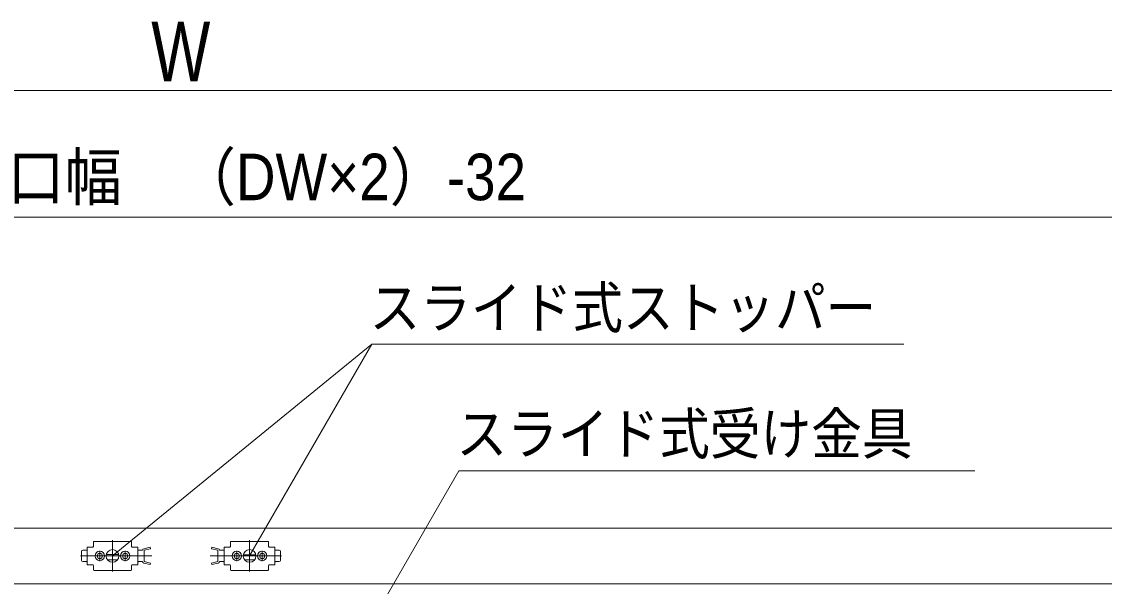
# Model space of a CAD drawing. Units: millimetres, scale not verified. Extents: x -6062 to 6062, y -3045 to 3045.
# Drawn here: x -3379 to -2526, y 1248 to 1693 of the extents above; entities that cross this region are included whole.
import ezdxf
from ezdxf.enums import TextEntityAlignment as Align

# ---------------------------------------------------------------- set-up
doc = ezdxf.new("R2010")
doc.units = ezdxf.units.MM
doc.header["$LTSCALE"] = 20
for name, color, linetype, lineweight in [('0-0_2寸法-3', 7, 'Continuous', 9), ('0-1_3一般', 7, 'Continuous', 9), ('0-3_2寸法-1', 7, 'Continuous', 9)]:
    doc.layers.add(name, color=color, linetype=linetype, lineweight=lineweight)
doc.styles.add('ＭＳ ゴシック', font='')
doc.styles.add('ＭＳ Ｐゴシック', font='')
doc.styles.get('ＭＳ ゴシック').set_extended_font_data('MS Gothic')
doc.styles.get('ＭＳ Ｐゴシック').set_extended_font_data('MS PGothic')

# ---------------------------------------------------------------- blocks, each defined once
blk = doc.blocks.new('グループ-68')
at = {"layer": '0-1_3一般'}
for p, q in [((-30700, 25656.7), (-30700, 25646.1)), ((-30700, 25646.1), (-30700, 25586.9)), ((-30110, 25666.7), (-30690, 25666.7)), ((-30400, 25189.2), (-30400, 25685.4)), ((-30100, 25586.9), (-30100, 25656.7)), ((-28540, 25656.7), (-28540, 25586.9)), ((-27950, 25666.7), (-28530, 25666.7)), ((-28240, 25685.4), (-28240, 25189.2)), ((-27940, 25646.1), (-27940, 25656.7)), ((-27940, 25586.9), (-27940, 25646.1)), ((-30890, 25366.9), (-30890, 25506.9)), ((-30870, 25526.9), (-30810, 25526.9)), ((-30710, 25576.9), (-30800, 25576.9)), ((-30800, 25296.9), (-30800, 25576.9)), ((-30600, 25354.4), (-30600, 25519.4)), ((-30200, 25354.4), (-30200, 25519.4)), ((-30000, 25576.9), (-30090, 25576.9)), ((-30000, 25576.9), (-30000, 25296.9)), ((-30000, 25521.9), (-30000, 25576.9)), ((-30000, 25566.9), (-30000, 25536.9)), ((-29990, 25526.9), (-29926, 25526.9)), ((-29902, 25526.9), (-29902, 25346.9)), ((-29902, 25361.9), (-29902, 25511.9)), ((-28738, 25346.9), (-28738, 25526.9)), ((-28738, 25511.9), (-28738, 25361.9)), ((-28714, 25526.9), (-28650, 25526.9)), ((-28640, 25576.9), (-28640, 25521.9)), ((-28550, 25576.9), (-28640, 25576.9)), ((-28640, 25296.9), (-28640, 25576.9)), ((-28640, 25536.9), (-28640, 25566.9)), ((-28440, 25519.4), (-28440, 25354.4)), ((-28040, 25519.4), (-28040, 25354.4)), ((-27840, 25576.9), (-27930, 25576.9)), ((-27840, 25576.9), (-27840, 25296.9)), ((-27830, 25526.9), (-27770, 25526.9)), ((-27750, 25506.9), (-27750, 25366.9)), ((-30902.5, 25436.9), (-30682.5, 25436.9)), ((-30810, 25346.9), (-30870, 25346.9)), ((-30800, 25296.9), (-30710, 25296.9)), ((-30700, 25286.9), (-30700, 25227.7)), ((-30517.5, 25436.9), (-30682.5, 25436.9)), ((-30522.5, 25436.9), (-30282.5, 25436.9)), ((-30117.5, 25436.9), (-30282.5, 25436.9)), ((-29777.5, 25436.9), (-30117.5, 25436.9)), ((-30100, 25227.7), (-30100, 25286.9)), ((-30090, 25296.9), (-30000, 25296.9)), ((-30000, 25296.9), (-30000, 25351.9)), ((-30000, 25336.9), (-30000, 25306.9)), ((-29926, 25346.9), (-29990, 25346.9)), ((-29902, 25346.9), (-29802, 25322.9)), ((-28522.5, 25436.9), (-28862.5, 25436.9)), ((-28838, 25322.9), (-28738, 25346.9)), ((-28650, 25346.9), (-28714, 25346.9)), ((-28640, 25351.9), (-28640, 25296.9)), ((-28640, 25306.9), (-28640, 25336.9)), ((-28640, 25296.9), (-28550, 25296.9)), ((-28540, 25286.9), (-28540, 25227.7)), ((-28357.5, 25436.9), (-28522.5, 25436.9)), ((-28357.5, 25436.9), (-28117.5, 25436.9)), ((-27957.5, 25436.9), (-28122.5, 25436.9)), ((-27957.5, 25436.9), (-27737.5, 25436.9)), ((-27940, 25227.7), (-27940, 25286.9)), ((-27930, 25296.9), (-27840, 25296.9)), ((-27770, 25346.9), (-27830, 25346.9)), ((-30700, 25227.7), (-30700, 25217.1)), ((-30690, 25207.1), (-30110, 25207.1)), ((-30100, 25217.1), (-30100, 25227.7)), ((-28540, 25227.7), (-28540, 25217.1)), ((-28530, 25207.1), (-27950, 25207.1)), ((-27940, 25217.1), (-27940, 25227.7)), ((-76990, 24996.9), (18350, 24996.9)), ((-76990, 24996.9), (18350, 24996.9))]:
    blk.add_line(p, q, dxfattribs=at)
for points in [[(-76990, 24996.9), (-76990, 25876.9), (18350, 25876.9), (18350, 24996.9)], [(-29907.6, 25550.2), (-29807.6, 25574.2), (-29802, 25550.9), (-29902, 25526.9)], [(-28738, 25526.9), (-28838, 25550.9), (-28832.4, 25574.2), (-28732.4, 25550.2)], [(-29802, 25322.9), (-29807.6, 25299.5), (-29907.6, 25323.5)], [(-28732.4, 25323.5), (-28832.4, 25299.5), (-28838, 25322.9)]]:
    blk.add_lwpolyline(points, dxfattribs=at)
for centre, radius in [((-30600, 25436.9), 75), ((-30600, 25436.9), 42), ((-30200, 25436.9), 75), ((-30200, 25436.9), 42), ((-28440, 25436.9), 75), ((-28440, 25436.9), 42), ((-28040, 25436.9), 75), ((-28040, 25436.9), 42)]:
    blk.add_circle(centre, radius, dxfattribs=at)
for centre, radius, start, end in [((-30690, 25656.7), 10, 90, 180), ((-30110, 25656.7), 10, 0, 90), ((-28530, 25656.7), 10, 90, 180), ((-27950, 25656.7), 10, 0, 90), ((-30870, 25506.9), 20, 90, 180), ((-30810, 25536.9), 10, 270, 0), ((-30710, 25586.9), 10, 270, 0), ((-30090, 25586.9), 10, 180, 270), ((-29990, 25536.9), 10, 180, 270), ((-29902, 25526.9), 24, 103.49573, 180), ((-28738, 25526.9), 24, 0, 76.50427), ((-28650, 25536.9), 10, 270, 0), ((-28550, 25586.9), 10, 270, 0), ((-27930, 25586.9), 10, 180, 270), ((-27830, 25536.9), 10, 180, 270), ((-27770, 25506.9), 20, 0, 90), ((-30870, 25366.9), 20, 180, 270), ((-30810, 25336.9), 10, 0, 90), ((-30710, 25286.9), 10, 0, 90), ((-30090, 25286.9), 10, 90, 180), ((-29990, 25336.9), 10, 90, 180), ((-29902, 25346.9), 24, 180, 256.50427), ((-28738, 25346.9), 24, 283.49573, 0), ((-28650, 25336.9), 10, 0, 90), ((-28550, 25286.9), 10, 0, 90), ((-27930, 25286.9), 10, 90, 180), ((-27830, 25336.9), 10, 90, 180), ((-27770, 25366.9), 20, 270, 0), ((-30690, 25217.1), 10, 180, 270), ((-30110, 25217.1), 10, 270, 0), ((-28530, 25217.1), 10, 180, 270), ((-27950, 25217.1), 10, 270, 0)]:
    blk.add_arc(centre, radius, start, end, dxfattribs=at)
blk = doc.blocks.new('グループ-69')
at = {"layer": '0-1_3一般'}
blk.add_blockref('グループ-68', (0, 0), dxfattribs=at)

msp = doc.modelspace()

# ---------------------------------------------------------------- linework, layer by layer
at = {"layer": '0-0_2寸法-3'}
for p, q in [((-3307.5, 1271.86), (-3102.95, 1438.86)), ((-3302.6, 1272.86), (-3312.4, 1272.86)), ((-3307.31, 1276.86), (-3307.69, 1276.86)), ((-3307.31, 1276.86), (-3307.69, 1276.86)), ((-3194.48, 1272.84), (-3204.27, 1272.84)), ((-3199.2, 1276.84), (-3199.55, 1276.84)), ((-3199.2, 1276.84), (-3199.55, 1276.84)), ((-3303.5, 1268.86), (-3311.5, 1268.86)), ((-3195.38, 1268.84), (-3203.37, 1268.84))]:
    msp.add_line(p, q, dxfattribs=at)
for points in [[(-3199.38, 1271.84), (-3102.95, 1438.86), (-2683.72, 1438.86)], [(-3098.5, 1227.86), (-3034.41, 1338.86), (-2627.53, 1338.86)]]:
    msp.add_lwpolyline(points, dxfattribs=at)
for centre in [(-3307.5, 1271.86), (-3307.5, 1271.86), (-3199.38, 1271.84), (-3199.38, 1271.84)]:
    msp.add_circle(centre, 5.01, dxfattribs=at)
at = {"layer": '0-3_2寸法-1'}
for p, q in [((-882.21, 1638.86), (-5624.79, 1638.86)), ((-2082.21, 1538.86), (-4424.79, 1538.86))]:
    msp.add_line(p, q, dxfattribs=at)

# ---------------------------------------------------------------- block references
at = {"layer": '0-1_3一般', "xscale": 0.05, "yscale": 0.05}
msp.add_blockref('グループ-69', (-1787.5, 0), dxfattribs=at)

# ---------------------------------------------------------------- texts
at = {"layer": '0-0_2寸法-3', "style": 'ＭＳ ゴシック', "width": 0.9}
for s, p in [('スライド式ストッパー', (-3104.87, 1441.63)), ('スライド式受け金具', (-3036.34, 1342.21))]:
    msp.add_text(s, height=32.55, dxfattribs=at).set_placement(p, align=Align.BOTTOM_LEFT)
at = {"layer": '0-3_2寸法-1', "style": 'ＭＳ Ｐゴシック'}
for s, height, width, p in [('W', 47.17, 0.8, (-3276.96, 1631.79)), ('有効開口幅\u3000（DW×2）-32', 36.69, 0.9, (-3525.46, 1541.31))]:
    msp.add_text(s, height=height, dxfattribs=dict(at, width=width)).set_placement(p, align=Align.BOTTOM_LEFT)

doc.saveas('drawing.dxf')
